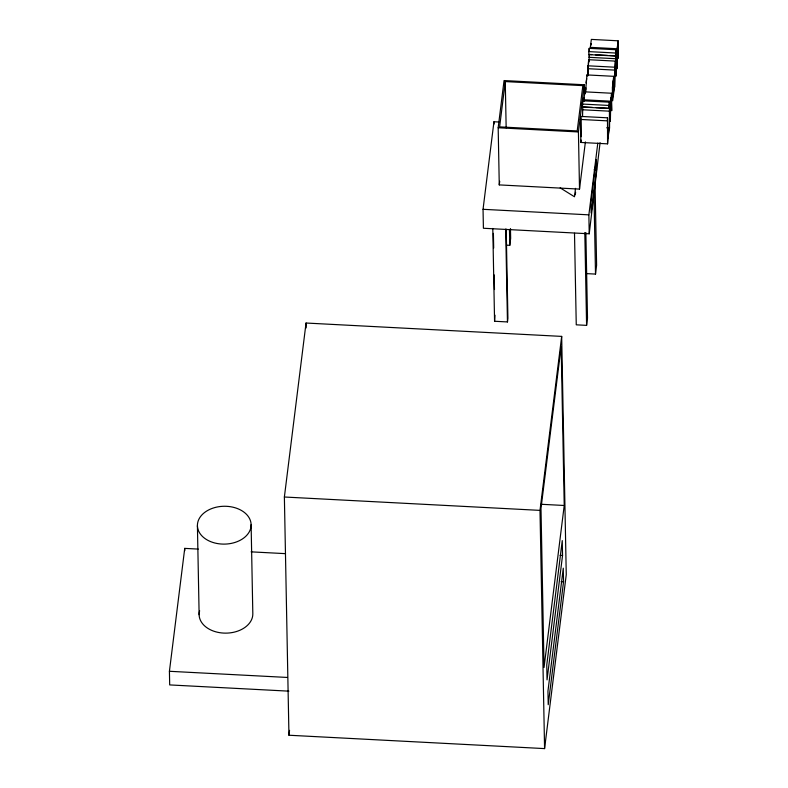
<?xml version="1.0" encoding="UTF-8"?>
<svg xmlns="http://www.w3.org/2000/svg" width="788" height="788" viewBox="0 0 788 788"><rect width="100%" height="100%" fill="white"/><g stroke="black" fill="none" stroke-linecap="round" stroke-linejoin="round"><path stroke-width="1.18" d="M585.464 92.945L586.952 74.919L613.704 76.318L614.079 81.913L612.611 93.762L612.887 96.865L614.118 86.345L614.187 89.517L612.65 100.834L612.384 87.586L613.704 76.318M585.819 90.137L585.829 87.783M590.36 46.955L591.345 39.4L618.097 40.799L618.225 58.312L617.831 45.034L617.654 45.694A6.984 0.502 -87 0 0 617.27 49.378L616.905 68.871L616.935 48.738L590.182 47.339M588.222 67.118L588.075 75.707M586.085 82.829L586.676 78.613M288.901 691.155L169.686 684.92L169.42 671.287L184.737 548.379L198.251 549.088M284.379 497.011L306.049 323.031L561.677 336.397L566.257 574.629L544.577 748.6L288.95 735.234L284.379 497.011L539.997 510.378L561.677 336.397M288.95 735.234L289.551 730.368M600.072 142.667L589.227 233.79L483.408 228.254L483.044 209.312L493.958 121.746L498.824 122.002M585.395 141.919L579.515 189.11L499.267 184.904L498.174 127.754L504.054 80.563L584.292 84.769L584.479 94.491M505.266 81.578L499.622 126.878L577.2 130.936L582.844 85.636L505.266 81.578L506.162 127.794M499.267 184.904L499.72 181.279M506.201 229.16L507.915 318.313L507.462 321.937L494.569 321.258L494.972 315.19M506.477 245.147L509.787 245.324L510.654 238.331L510.466 228.559M579.515 189.11L578.422 131.951L584.292 84.769M609.154 127.922L607.568 143.849L580.815 142.451L580.746 116.417L607.499 117.816L607.893 138.097L609.154 127.922L606.721 127.794M582.263 104.055L582.677 100.785L609.429 102.184L609.075 108.468L582.322 107.07L582.263 104.055L609.016 105.454L609.429 102.184M588.803 51.614L589.207 48.344L615.96 49.742L615.605 56.027L588.863 54.628L588.803 51.614L615.546 53.013L615.96 49.742M582.322 107.07L582.736 103.799M582.539 116.663L582.765 106.882L592.487 107.395M583.406 101.701L583.652 99.78L610.395 101.179L610.434 103.1L611.557 93.24L611.685 110.753L611.291 97.476L611.114 98.136A6.984 0.502 -87 0 0 610.73 101.819L610.375 121.313L610.395 101.179M587.661 75.579L587.887 65.798L614.63 67.197L614.679 69.768L615.408 61.109L588.656 59.711L587.937 68.369L587.887 65.798M589.03 61.927L589.296 54.441L591.729 54.569M580.815 142.451L581.111 140.047M575.535 188.342L574.482 196.764L560.16 187.859M575.309 194.715L575.604 192.311M589.227 233.79L588.863 214.848L597.806 143.091M596.516 169.863L591.138 213.026L590.941 202.782L596.319 159.619L596.516 169.863L594.152 169.735M607.568 143.849L607.499 117.816M609.518 108.281L609.488 128.424L609.518 108.281L596.142 107.582M615.408 61.109L614.601 87.34L614.63 67.197M616.049 55.84L616.019 75.983L616.049 55.84L609.971 55.524M564.228 505.482L544.045 667.475L540.992 508.467L561.174 346.464L564.228 505.482L540.903 504.261M574.501 233.228L576.255 324.823L586.597 325.365L587.503 318.066L585.858 232.578M586.213 273.594L595.511 274.086L596.605 265.261L595.038 183.437M562.543 555.481L547.039 679.877L546.754 664.993L562.258 540.588L562.543 555.481L560.081 555.353M563.538 581.82L548.221 704.718L547.955 691.086L563.272 568.178L563.538 581.82L561.076 581.692M588.498 64.301L588.656 59.711M590.901 44.295L591.079 43.635L591.227 44.985M618.097 40.799L616.974 50.659L616.935 48.738M611.557 93.24L584.814 91.841L583.681 101.701L583.652 99.78M595.373 54.766L607.538 55.396M588.941 57.317L615.694 58.716M587.523 68.674L614.276 70.073M582.401 109.759L609.154 111.157M580.372 119.441L607.124 120.84M498.174 127.754L578.422 131.951M483.044 209.312L588.863 214.848M251.106 551.856L285.512 553.649M169.42 671.287L287.403 677.453M586.952 74.919L587.178 75.934M584.814 91.841L585.041 93.87M615.546 53.013L615.605 56.027M609.016 105.454L609.075 108.468M593.916 191.041L595.511 274.086M589.207 48.344L589.247 50.353M589.296 54.441L589.345 56.746M584.814 232.549L586.597 325.365M580.746 116.417L581.14 136.698M539.997 510.378L544.577 748.6M509.481 229.446L509.787 245.324M505.679 229.121L507.462 321.937M493.958 121.746L494.007 124.12M493.396 233.366L493.682 248.023M494.194 274.894L494.48 289.551M492.786 228.441L494.569 321.258M306.049 323.031L306.148 327.946M251.116 524.69A26.851 18.922 -1.1 0 1 211.125 541.819A26.851 18.922 -1.1 0 1 210.554 509.048A26.851 18.922 -1.1 0 1 251.116 524.69L252.82 613.714A26.851 18.922 -1.1 0 1 223.496 633.079A26.851 18.922 -1.1 0 1 199.64 610.759M197.414 525.675L199.128 614.709M184.737 548.379L184.776 550.654M583.977 100.421A6.984 0.502 -87 0 1 584.243 97.633M612.581 89.182L612.562 91.536L613.507 80.012L612.581 89.182"/></g></svg>
